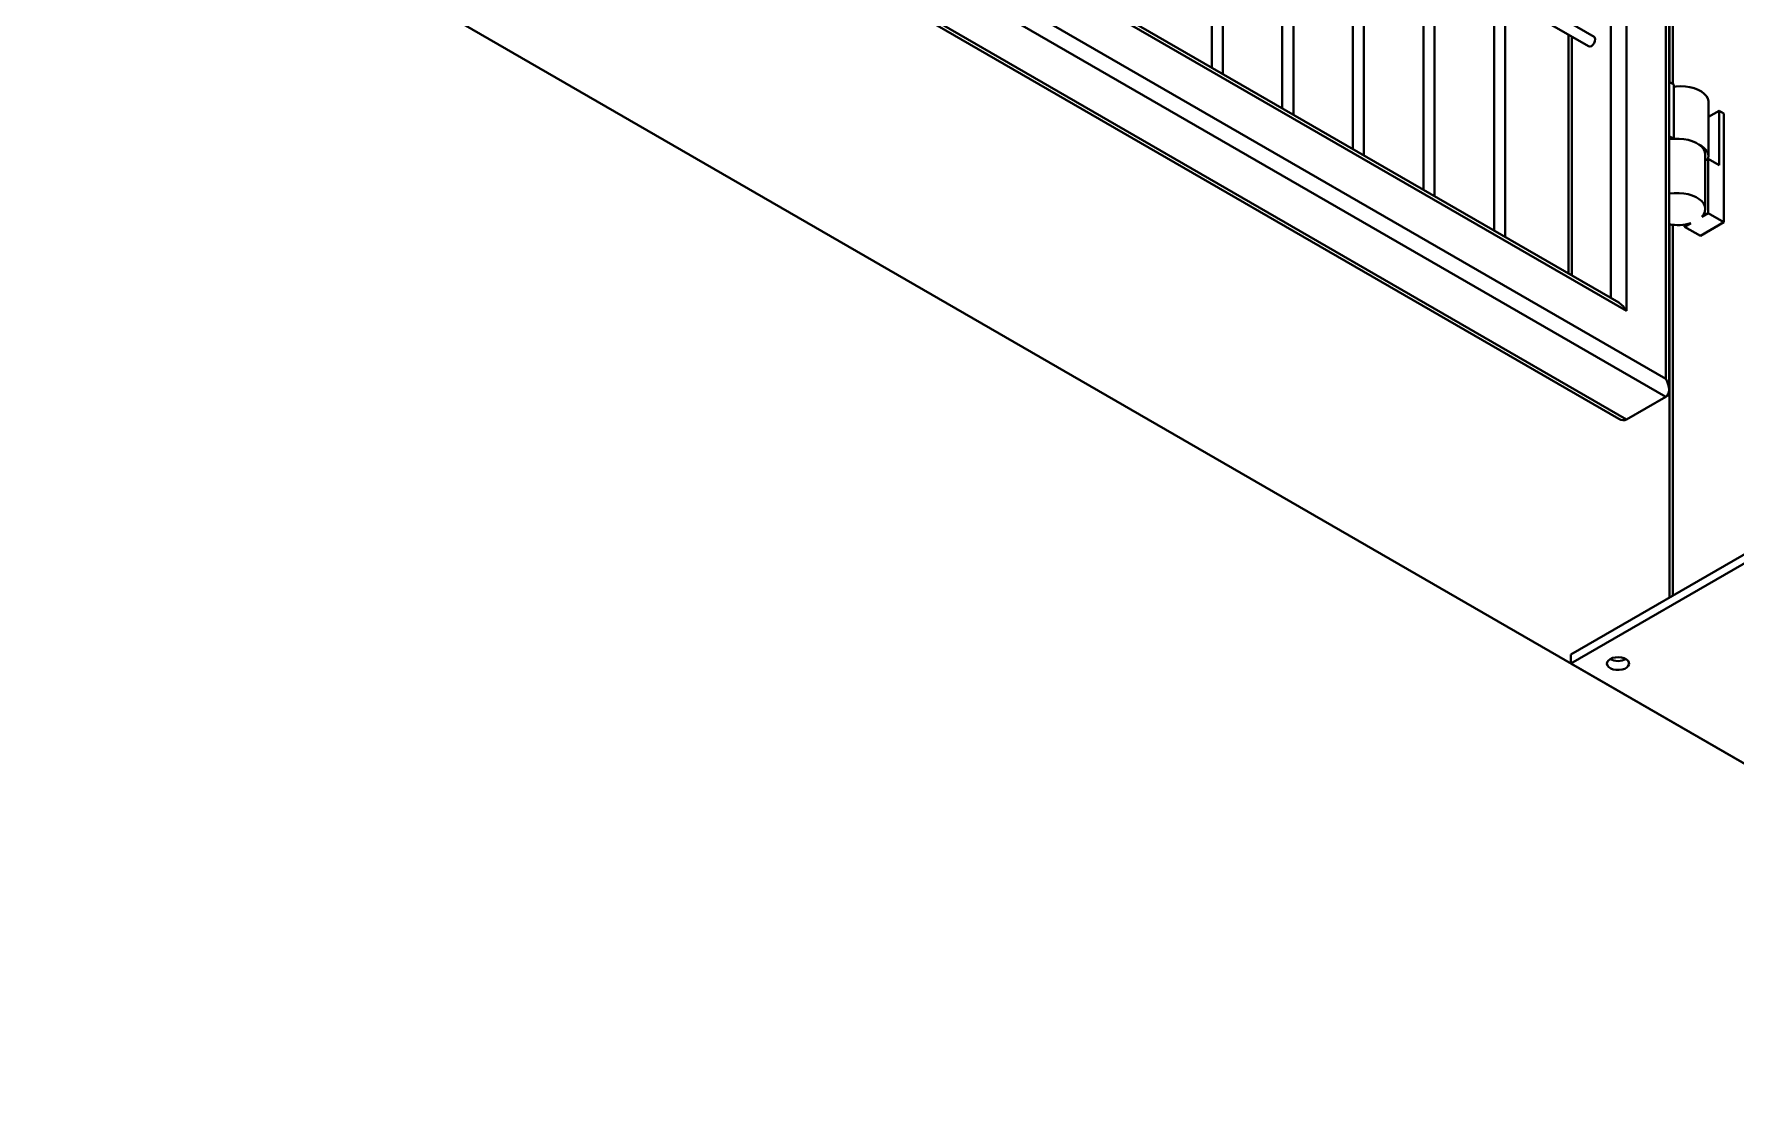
# Model space of a CAD drawing. Header units: millimetres. Extents: x 0 to 297, y 0 to 210.
# Drawn here: x 183.56 to 191.23, y 82.99 to 87.78 of the extents above; entities that cross this region are included whole.
import ezdxf

# ---------------------------------------------------------------- set-up
doc = ezdxf.new("R2010")
doc.units = ezdxf.units.MM
doc.layers.add('轮廓实线层', color=7, linetype='Continuous', lineweight=40)

msp = doc.modelspace()

# ---------------------------------------------------------------- linework, layer by layer
at = {"layer": '轮廓实线层', "color": 7, "linetype": 'Continuous', "lineweight": 40}
for p, q in [((190.9138, 86.2271), (190.9138, 100.8432)), ((190.9285, 86.1779), (190.9285, 100.8517)), ((190.7371, 100.7411), (190.7371, 86.5333)), ((190.931, 99.1717), (190.931, 87.5645)), ((190.7371, 86.5333), (185.1085, 89.7826)), ((190.7017, 86.5707), (185.1231, 89.7911)), ((190.9138, 86.1455), (184.861, 89.6397)), ((184.9317, 89.6806), (190.9138, 86.2271)), ((184.6696, 89.5292), (190.7017, 86.0469)), ((184.6842, 89.5377), (190.7371, 86.0434)), ((212.5478, 72.2072), (183.5564, 88.9436)), ((188.8665, 88.7071), (188.8665, 87.6301)), ((188.9165, 87.6012), (188.9165, 88.7071)), ((189.1847, 88.5234), (189.1847, 87.4464)), ((189.2347, 87.4175), (189.2347, 88.5234)), ((189.5029, 88.3397), (189.5029, 87.2627)), ((189.5529, 87.2338), (189.5529, 88.3397)), ((189.8211, 88.156), (189.8211, 87.079)), ((189.8711, 87.0501), (189.8711, 88.156)), ((190.1393, 87.9723), (190.1393, 86.8953)), ((190.5905, 87.7696), (190.1893, 88.0012)), ((190.1893, 86.8665), (190.1893, 87.9723)), ((190.1893, 87.9434), (190.5655, 87.7263)), ((190.4749, 87.7786), (190.4749, 86.7016)), ((190.9285, 87.566), (190.9492, 87.554)), ((190.9492, 87.554), (190.9492, 87.3091)), ((191.106, 87.2295), (191.106, 87.4744)), ((191.1543, 87.4357), (191.106, 87.4078)), ((191.1543, 87.1907), (191.1543, 87.4357)), ((191.1543, 87.4357), (191.1755, 87.4234)), ((191.1755, 87.4234), (191.1755, 86.9335)), ((190.9492, 87.3091), (190.9285, 87.321)), ((191.0919, 86.9927), (191.0919, 87.2376)), ((191.1048, 87.2193), (191.0919, 87.2118)), ((191.1048, 86.9743), (191.1048, 87.2193)), ((191.1048, 87.2193), (191.1543, 87.1907)), ((191.1048, 86.9743), (191.0765, 86.958)), ((191.1755, 86.9335), (191.1048, 86.9743)), ((190.931, 86.9236), (190.931, 85.2409)), ((191.027, 86.9294), (190.9987, 86.9131)), ((190.9987, 86.9131), (190.9987, 86.9229)), ((191.0694, 86.8723), (190.9987, 86.9131)), ((191.1755, 86.9335), (191.0694, 86.8723)), ((190.9138, 86.1455), (190.7371, 86.0434)), ((190.486, 84.984), (191.3346, 85.4739)), ((190.486, 84.9432), (191.3346, 85.433)), ((190.486, 84.984), (190.486, 84.9432)), ((191.3346, 84.4534), (190.486, 84.9432))]:
    msp.add_line(p, q, dxfattribs=at)
at = {"layer": '轮廓实线层', "color": 8, "linetype": 'Continuous', "lineweight": 40}
for p, q in [((190.6664, 86.5911), (190.6664, 100.7003)), ((190.9457, 99.1697), (190.9457, 87.5561)), ((190.4896, 87.7701), (190.4896, 86.6931)), ((190.9457, 86.9216), (190.9457, 85.2494))]:
    msp.add_line(p, q, dxfattribs=at)
at = {"layer": '轮廓实线层', "color": 7, "linetype": 'Continuous', "lineweight": 40, "flags": 128}
for points in [[(190.5655, 87.7263), (190.5712, 87.7252), (190.578, 87.7275)], [(190.578, 87.7275), (190.5847, 87.733), (190.5905, 87.7407), (190.5943, 87.7496), (190.5956, 87.7581), (190.5943, 87.7652), (190.5905, 87.7696), (190.5905, 87.7696)], [(191.106, 87.4744), (191.1058, 87.4784), (191.1029, 87.4904), (191.0966, 87.502), (191.087, 87.5127), (191.0744, 87.5224), (191.0591, 87.5308), (191.0417, 87.5375), (191.0226, 87.5425), (191.0023, 87.5456), (190.9814, 87.5466), (190.9604, 87.5456), (190.9492, 87.5442)], [(191.0919, 87.2376), (191.0919, 87.2378), (191.0901, 87.2499), (191.0848, 87.2616), (191.0762, 87.2727), (191.0645, 87.2827), (191.05, 87.2915), (191.0332, 87.2988), (191.0146, 87.3043), (190.9946, 87.308), (190.9738, 87.3097), (190.9528, 87.3093), (190.9322, 87.307), (190.9285, 87.3063)], [(191.1048, 87.2193), (191.1052, 87.2213), (191.1058, 87.2335), (191.1029, 87.2455), (191.0966, 87.257), (191.087, 87.2678), (191.0744, 87.2775), (191.0621, 87.2844)], [(191.0765, 86.958), (191.085, 86.9691), (191.0902, 86.9808), (191.0919, 86.9929), (191.0901, 87.0049), (191.0848, 87.0167), (191.0762, 87.0277), (191.0645, 87.0378), (191.05, 87.0466), (191.0332, 87.0538), (191.0146, 87.0594), (190.9946, 87.063), (190.9738, 87.0647), (190.9528, 87.0644), (190.9322, 87.062), (190.9285, 87.0614)], [(190.6628, 84.9636), (190.6737, 84.9684), (190.6863, 84.9712), (190.6999, 84.972), (190.7133, 84.9707), (190.7256, 84.9673), (190.7359, 84.9622), (190.7433, 84.9556), (190.7475, 84.9481), (190.7479, 84.9402), (190.7447, 84.9326), (190.738, 84.9258), (190.7284, 84.9202), (190.7165, 84.9163), (190.7033, 84.9145), (190.6897, 84.9148), (190.6767, 84.9171), (190.6653, 84.9214), (190.6564, 84.9274), (190.6505, 84.9345), (190.6482, 84.9422), (190.6496, 84.95), (190.6546, 84.9573), (190.6628, 84.9636)]]:
    msp.add_lwpolyline(points, dxfattribs=at)
at = {"layer": '轮廓实线层', "color": 7, "linetype": 'Continuous', "lineweight": 40}
for centre, radius, start, end in [((190.9667, 87.1275), 0.2071, 259.36025, 286.91829), ((190.6982, 85.0301), 0.0753, 242.01608, 297.98252)]:
    msp.add_arc(centre, radius, start, end, dxfattribs=at)
for centre, start_param, end_param in [((190.7017, 86.5129), 4.712348, 5.497828), ((190.8785, 86.2067), 3.141552, 4.712348), ((190.7017, 86.1047), 2.356235, 3.141552)]:
    msp.add_ellipse(centre, major_axis=(-0.0354, 0.0612), ratio=0.577335, start_param=start_param, end_param=end_param, dxfattribs=at)

doc.saveas('drawing.dxf')
